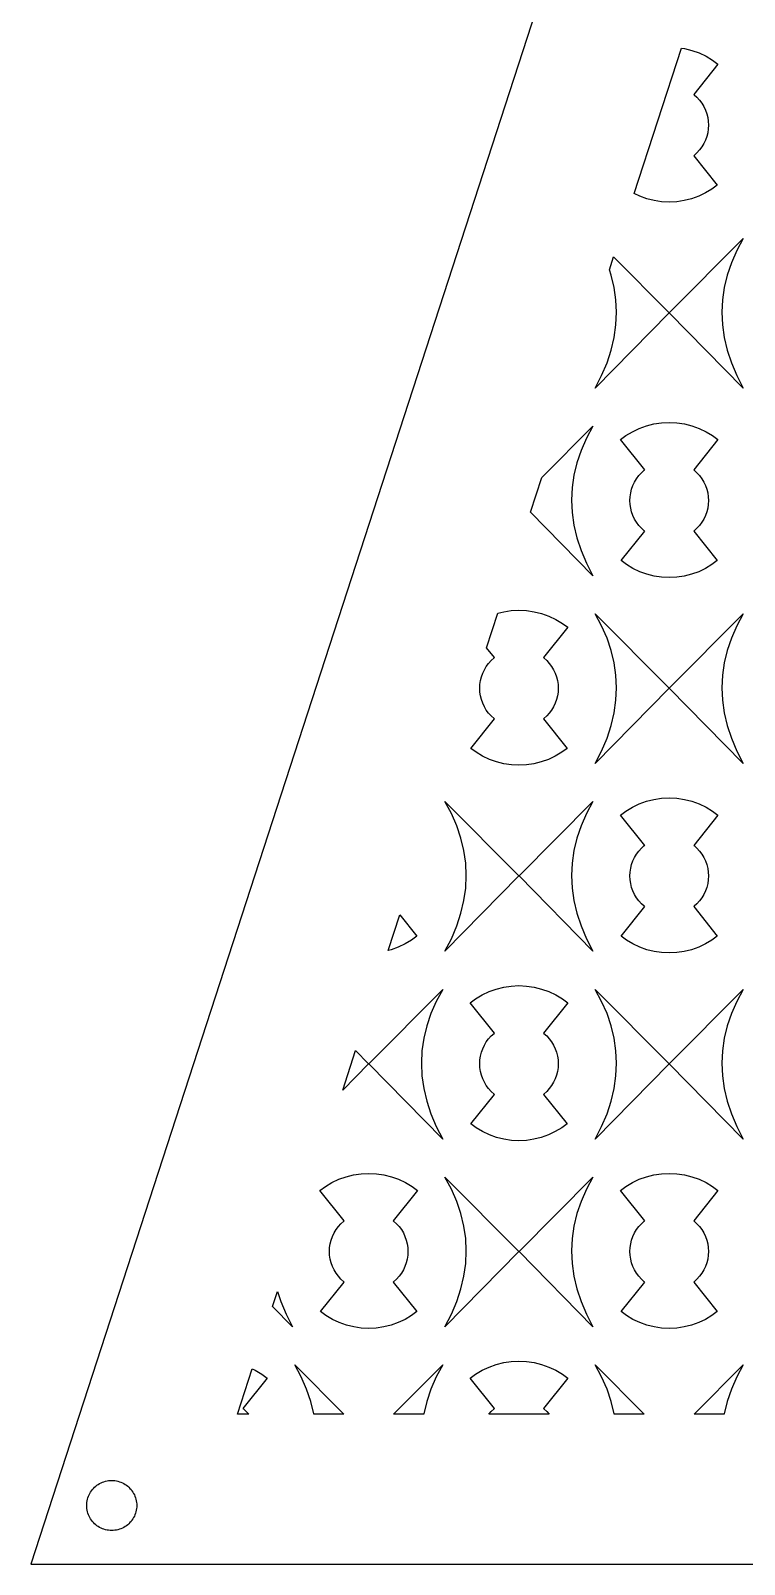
# Model space of a CAD drawing. Header units: metres. Extents: x -75 to 75, y 0 to 231.
# Drawn here: x -75 to -18, y 0 to 122.5 of the extents above; entities that cross this region are included whole.
import ezdxf

# ---------------------------------------------------------------- set-up
doc = ezdxf.new("R2010")
doc.units = ezdxf.units.M

msp = doc.modelspace()

# ---------------------------------------------------------------- linework, layer by layer
for p, q in [((0, 230.826), (-75, 0)), ((-26.7958, 109.524), (-23.0179, 121.152)), ((-23.0179, 121.152), (-22.7824, 121.117)), ((-22.7824, 121.117), (-22.1896, 120.968)), ((-22.1896, 120.968), (-21.6133, 120.762)), ((-21.6133, 120.762), (-21.0599, 120.5)), ((-21.0599, 120.5), (-20.5348, 120.186)), ((-20.5348, 120.186), (-20.1082, 119.869)), ((-20.1082, 119.869), (-22.0445, 117.449)), ((-22.0445, 117.449), (-22.0107, 117.423)), ((-22.0107, 117.423), (-21.7827, 117.216)), ((-21.7827, 117.216), (-21.5762, 116.989)), ((-21.5762, 116.989), (-21.3927, 116.741)), ((-21.3927, 116.741), (-21.2347, 116.478)), ((-21.2347, 116.478), (-21.1034, 116.199)), ((-21.1034, 116.199), (-20.9995, 115.91)), ((-20.9995, 115.91), (-20.9248, 115.611)), ((-20.9248, 115.611), (-20.8795, 115.307)), ((-20.8795, 115.307), (-20.8649, 115)), ((-20.9995, 114.09), (-21.1034, 113.8)), ((-20.9253, 114.388), (-20.9995, 114.09)), ((-20.88, 114.693), (-20.9253, 114.388)), ((-20.8649, 115), (-20.88, 114.693)), ((-21.7831, 112.783), (-22.0107, 112.577)), ((-21.5762, 113.011), (-21.7831, 112.783)), ((-21.3931, 113.258), (-21.5762, 113.011)), ((-21.2347, 113.522), (-21.3931, 113.258)), ((-21.1034, 113.8), (-21.2347, 113.522)), ((-22.0107, 112.577), (-22.0445, 112.551)), ((-22.0445, 112.551), (-20.1604, 110.196)), ((-26.3539, 109.315), (-26.7958, 109.524)), ((-25.7854, 109.112), (-26.3539, 109.315)), ((-25.2003, 108.966), (-25.7854, 109.112)), ((-22.2144, 109.112), (-22.7998, 108.965)), ((-21.6454, 109.315), (-22.2144, 109.112)), ((-21.0992, 109.574), (-21.6454, 109.315)), ((-20.582, 109.884), (-21.0992, 109.574)), ((-20.1604, 110.196), (-20.582, 109.884)), ((-24.603, 108.877), (-25.2003, 108.966)), ((-23.9996, 108.847), (-24.603, 108.877)), ((-23.3963, 108.877), (-23.9996, 108.847)), ((-22.7998, 108.965), (-23.3963, 108.877)), ((-23.9951, 100), (-18.0908, 105.941)), ((-18.0908, 105.941), (-18.604, 104.984)), ((-28.7745, 103.435), (-28.4402, 104.464)), ((-28.4402, 104.464), (-24.0042, 100)), ((-18.604, 104.984), (-19.0324, 104.004)), ((-28.6336, 103.018), (-28.7745, 103.435)), ((-28.3951, 102.029), (-28.6336, 103.018)), ((-19.3657, 103.018), (-19.6037, 102.03)), ((-19.0324, 104.004), (-19.3657, 103.018)), ((-28.2523, 101.036), (-28.3951, 102.029)), ((-19.6037, 102.03), (-19.7466, 101.036)), ((-28.2051, 100.039), (-28.2523, 101.036)), ((-19.7466, 101.036), (-19.7942, 100.039)), ((-24.0042, 100), (-29.9089, 93.9813)), ((-28.2527, 99.0369), (-28.2051, 100.039)), ((-18.0904, 93.9813), (-23.9951, 100)), ((-19.7942, 100.039), (-19.747, 99.0373)), ((-28.3955, 98.0307), (-28.2527, 99.0369)), ((-19.747, 99.0373), (-19.6042, 98.0307)), ((-28.9668, 96.0051), (-28.6336, 97.0204)), ((-28.6336, 97.0204), (-28.3955, 98.0307)), ((-19.6042, 98.0307), (-19.3657, 97.0204)), ((-19.3657, 97.0204), (-19.0324, 96.0056)), ((-29.3953, 94.9861), (-28.9668, 96.0051)), ((-19.0324, 96.0056), (-18.604, 94.9861)), ((-29.9089, 93.9813), (-29.3953, 94.9861)), ((-18.604, 94.9861), (-18.0904, 93.9813)), ((-34.1663, 86.8404), (-30.0911, 90.9409)), ((-30.0911, 90.9409), (-30.6042, 89.9837)), ((-26.9394, 90.5005), (-26.386, 90.7623)), ((-26.386, 90.7623), (-25.8092, 90.9683)), ((-25.8092, 90.9683), (-25.2159, 91.1171)), ((-25.2159, 91.1171), (-24.6112, 91.2068)), ((-24.6112, 91.2068), (-23.9996, 91.237)), ((-23.9996, 91.237), (-23.3881, 91.2068)), ((-23.3881, 91.2068), (-22.7824, 91.1166)), ((-22.7824, 91.1166), (-22.1896, 90.9683)), ((-22.1896, 90.9683), (-21.6133, 90.7623)), ((-21.6133, 90.7623), (-21.0599, 90.5005)), ((-30.6042, 89.9837), (-31.0327, 89.0036)), ((-27.8915, 89.8688), (-27.464, 90.186)), ((-25.9552, 87.4486), (-27.8915, 89.8688)), ((-27.464, 90.186), (-26.9394, 90.5005)), ((-20.1082, 89.8692), (-22.0445, 87.4486)), ((-21.0599, 90.5005), (-20.5348, 90.1855)), ((-20.5348, 90.1855), (-20.1082, 89.8692)), ((-31.0327, 89.0036), (-31.366, 88.0185)), ((-31.604, 87.0297), (-31.7468, 86.0364)), ((-31.366, 88.0185), (-31.604, 87.0297)), ((-26.4235, 86.9885), (-26.217, 87.2165)), ((-26.217, 87.2165), (-25.9891, 87.4234)), ((-25.9891, 87.4234), (-25.9552, 87.4486)), ((-22.0445, 87.4486), (-22.0107, 87.4234)), ((-22.0107, 87.4234), (-21.7827, 87.2165)), ((-21.7827, 87.2165), (-21.5762, 86.9885)), ((-35.0706, 84.0574), (-34.1663, 86.8404)), ((-31.7468, 86.0364), (-31.7944, 85.0389)), ((-27.0749, 85.612), (-27.0003, 85.9096)), ((-27.0003, 85.9096), (-26.8964, 86.1993)), ((-26.8964, 86.1993), (-26.765, 86.4777)), ((-26.765, 86.4777), (-26.6071, 86.7413)), ((-26.6071, 86.7413), (-26.4235, 86.9885)), ((-21.5762, 86.9885), (-21.3927, 86.7413)), ((-21.3927, 86.7413), (-21.2347, 86.4777)), ((-21.2347, 86.4777), (-21.1034, 86.1993)), ((-21.1034, 86.1993), (-20.9995, 85.9096)), ((-20.9995, 85.9096), (-20.9248, 85.6111)), ((-31.7944, 85.0389), (-31.7473, 84.0373)), ((-27.1349, 85), (-27.1198, 85.3072)), ((-27.1202, 84.6933), (-27.1349, 85)), ((-27.0749, 84.3889), (-27.1202, 84.6933)), ((-27.1198, 85.3072), (-27.0749, 85.612)), ((-20.88, 84.6928), (-20.9253, 84.388)), ((-20.9248, 85.6111), (-20.8795, 85.3067)), ((-20.8649, 85), (-20.88, 84.6928)), ((-20.8795, 85.3067), (-20.8649, 85)), ((-30.0906, 78.9813), (-35.0706, 84.0574)), ((-31.7473, 84.0373), (-31.6045, 83.0307)), ((-27.0003, 84.0904), (-27.0749, 84.3889)), ((-26.8964, 83.8007), (-27.0003, 84.0904)), ((-26.765, 83.5223), (-26.8964, 83.8007)), ((-26.6071, 83.2587), (-26.765, 83.5223)), ((-21.2347, 83.5223), (-21.3931, 83.2582)), ((-21.1034, 83.8002), (-21.2347, 83.5223)), ((-20.9995, 84.0904), (-21.1034, 83.8002)), ((-20.9253, 84.388), (-20.9995, 84.0904)), ((-31.6045, 83.0307), (-31.366, 82.0204)), ((-27.8389, 80.1967), (-25.9552, 82.5514)), ((-26.4235, 83.0115), (-26.6071, 83.2587)), ((-26.217, 82.7835), (-26.4235, 83.0115)), ((-25.9891, 82.5766), (-26.217, 82.7835)), ((-25.9552, 82.5514), (-25.9891, 82.5766)), ((-22.0107, 82.5766), (-22.0445, 82.5514)), ((-22.0445, 82.5514), (-20.1604, 80.1962)), ((-21.7831, 82.7831), (-22.0107, 82.5766)), ((-21.5762, 83.0115), (-21.7831, 82.7831)), ((-21.3931, 83.2582), (-21.5762, 83.0115)), ((-31.366, 82.0204), (-31.0327, 81.0056)), ((-31.0327, 81.0056), (-30.6042, 79.9861)), ((-30.6042, 79.9861), (-30.0906, 78.9813)), ((-27.4178, 79.884), (-27.8389, 80.1967)), ((-26.9, 79.5737), (-27.4178, 79.884)), ((-20.582, 79.8836), (-21.0992, 79.5737)), ((-20.1604, 80.1962), (-20.582, 79.8836)), ((-26.3539, 79.3155), (-26.9, 79.5737)), ((-25.7854, 79.1118), (-26.3539, 79.3155)), ((-25.2003, 78.9658), (-25.7854, 79.1118)), ((-24.603, 78.877), (-25.2003, 78.9658)), ((-23.9996, 78.8467), (-24.603, 78.877)), ((-23.3963, 78.877), (-23.9996, 78.8467)), ((-22.7998, 78.9653), (-23.3963, 78.877)), ((-22.2144, 79.1118), (-22.7998, 78.9653)), ((-21.6454, 79.3155), (-22.2144, 79.1118)), ((-21.0992, 79.5737), (-21.6454, 79.3155)), ((-38.5861, 73.2375), (-37.689, 75.9985)), ((-37.689, 75.9985), (-37.2162, 76.1171)), ((-37.2162, 76.1171), (-36.6115, 76.2068)), ((-36.6115, 76.2068), (-35.9999, 76.237)), ((-35.9999, 76.237), (-35.3883, 76.2068)), ((-35.3883, 76.2068), (-34.7827, 76.1166)), ((-34.7827, 76.1166), (-34.1899, 75.9683)), ((-34.1899, 75.9683), (-33.6136, 75.7623)), ((-32.108, 74.8688), (-34.0443, 72.4486)), ((-33.6136, 75.7623), (-33.0602, 75.5005)), ((-33.0602, 75.5005), (-32.5351, 75.1855)), ((-32.5351, 75.1855), (-32.108, 74.8688)), ((-29.3953, 74.9837), (-29.9084, 75.9409)), ((-29.9084, 75.9409), (-24.0042, 70)), ((-28.9668, 74.0031), (-29.3953, 74.9837)), ((-23.9951, 70), (-18.0908, 75.9409)), ((-18.604, 74.9837), (-19.0324, 74.0036)), ((-18.0908, 75.9409), (-18.604, 74.9837)), ((-28.6336, 73.0185), (-28.9668, 74.0031)), ((-19.0324, 74.0036), (-19.3657, 73.0185)), ((-37.955, 72.4486), (-38.5861, 73.2375)), ((-38.2169, 72.2165), (-37.9889, 72.4234)), ((-37.9889, 72.4234), (-37.955, 72.4486)), ((-34.0443, 72.4486), (-34.0105, 72.4234)), ((-34.0105, 72.4234), (-33.7825, 72.2165)), ((-28.3951, 72.0293), (-28.6336, 73.0185)), ((-19.3657, 73.0185), (-19.6037, 72.0297)), ((-39.0001, 70.9096), (-38.8962, 71.1993)), ((-38.8962, 71.1993), (-38.7648, 71.4777)), ((-38.7648, 71.4777), (-38.6069, 71.7413)), ((-38.6069, 71.7413), (-38.4233, 71.9885)), ((-38.4233, 71.9885), (-38.2169, 72.2165)), ((-33.7825, 72.2165), (-33.576, 71.9885)), ((-33.576, 71.9885), (-33.3925, 71.7413)), ((-33.3925, 71.7413), (-33.2346, 71.4777)), ((-33.2346, 71.4777), (-33.1032, 71.1993)), ((-33.1032, 71.1993), (-32.9993, 70.9096)), ((-28.2523, 71.0359), (-28.3951, 72.0293)), ((-19.6037, 72.0297), (-19.7466, 71.0364)), ((-39.1347, 70), (-39.1196, 70.3072)), ((-39.12, 69.6933), (-39.1347, 70)), ((-39.1196, 70.3072), (-39.0747, 70.612)), ((-39.0747, 70.612), (-39.0001, 70.9096)), ((-32.9993, 70.9096), (-32.9247, 70.6111)), ((-32.9247, 70.6111), (-32.8793, 70.3067)), ((-32.8647, 70), (-32.8798, 69.6928)), ((-32.8793, 70.3067), (-32.8647, 70)), ((-24.0042, 70), (-29.9089, 63.9813)), ((-28.2527, 69.0369), (-28.2051, 70.0389)), ((-28.2051, 70.0389), (-28.2523, 71.0359)), ((-18.0904, 63.9813), (-23.9951, 70)), ((-19.7466, 71.0364), (-19.7942, 70.0389)), ((-19.7942, 70.0389), (-19.747, 69.0373)), ((-39.0747, 69.3889), (-39.12, 69.6933)), ((-39.0001, 69.0904), (-39.0747, 69.3889)), ((-38.8962, 68.8007), (-39.0001, 69.0904)), ((-38.7648, 68.5223), (-38.8962, 68.8007)), ((-33.1032, 68.8002), (-33.2346, 68.5223)), ((-32.9993, 69.0904), (-33.1032, 68.8002)), ((-32.9251, 69.388), (-32.9993, 69.0904)), ((-32.8798, 69.6928), (-32.9251, 69.388)), ((-28.3955, 68.0307), (-28.2527, 69.0369)), ((-19.747, 69.0373), (-19.6042, 68.0307)), ((-39.8392, 65.1962), (-37.955, 67.5514)), ((-38.6069, 68.2587), (-38.7648, 68.5223)), ((-38.4233, 68.0115), (-38.6069, 68.2587)), ((-38.2169, 67.7835), (-38.4233, 68.0115)), ((-37.9889, 67.5766), (-38.2169, 67.7835)), ((-37.955, 67.5514), (-37.9889, 67.5766)), ((-34.0105, 67.5766), (-34.0443, 67.5514)), ((-34.0443, 67.5514), (-32.1606, 65.1967)), ((-33.783, 67.7831), (-34.0105, 67.5766)), ((-33.576, 68.0115), (-33.783, 67.7831)), ((-33.3929, 68.2582), (-33.576, 68.0115)), ((-33.2346, 68.5223), (-33.3929, 68.2582)), ((-28.6336, 67.0204), (-28.3955, 68.0307)), ((-19.6042, 68.0307), (-19.3657, 67.0204)), ((-28.9668, 66.0051), (-28.6336, 67.0204)), ((-19.3657, 67.0204), (-19.0324, 66.0056)), ((-39.418, 64.884), (-39.8392, 65.1962)), ((-32.1606, 65.1967), (-32.5822, 64.8836)), ((-29.9089, 63.9813), (-29.3953, 64.9861)), ((-29.3953, 64.9861), (-28.9668, 66.0051)), ((-19.0324, 66.0056), (-18.604, 64.9861)), ((-18.604, 64.9861), (-18.0904, 63.9813)), ((-38.9003, 64.5737), (-39.418, 64.884)), ((-38.3542, 64.3155), (-38.9003, 64.5737)), ((-37.7856, 64.1118), (-38.3542, 64.3155)), ((-37.2006, 63.9658), (-37.7856, 64.1118)), ((-36.6032, 63.877), (-37.2006, 63.9658)), ((-35.9999, 63.8467), (-36.6032, 63.877)), ((-35.3966, 63.877), (-35.9999, 63.8467)), ((-34.8001, 63.9653), (-35.3966, 63.877)), ((-34.2146, 64.1118), (-34.8001, 63.9653)), ((-33.6456, 64.3155), (-34.2146, 64.1118)), ((-33.0995, 64.5737), (-33.6456, 64.3155)), ((-32.5822, 64.8836), (-33.0995, 64.5737)), ((-41.3956, 59.9837), (-41.9087, 60.9409)), ((-41.9087, 60.9409), (-36.0045, 55)), ((-35.9953, 55), (-30.0911, 60.9409)), ((-30.0911, 60.9409), (-30.6042, 59.9837)), ((-27.8915, 59.8688), (-27.464, 60.186)), ((-27.464, 60.186), (-26.9394, 60.5005)), ((-26.9394, 60.5005), (-26.386, 60.7623)), ((-26.386, 60.7623), (-25.8092, 60.9683)), ((-25.8092, 60.9683), (-25.2159, 61.1171)), ((-25.2159, 61.1171), (-24.6112, 61.2068)), ((-24.6112, 61.2068), (-23.9996, 61.237)), ((-23.9996, 61.237), (-23.3881, 61.2068)), ((-23.3881, 61.2068), (-22.7824, 61.1166)), ((-22.7824, 61.1166), (-22.1896, 60.9683)), ((-22.1896, 60.9683), (-21.6133, 60.7623)), ((-21.6133, 60.7623), (-21.0599, 60.5005)), ((-21.0599, 60.5005), (-20.5348, 60.1855)), ((-20.5348, 60.1855), (-20.1082, 59.8692)), ((-40.9671, 59.0031), (-41.3956, 59.9837)), ((-40.6339, 58.0185), (-40.9671, 59.0031)), ((-31.0327, 59.0036), (-31.366, 58.0185)), ((-30.6042, 59.9837), (-31.0327, 59.0036)), ((-25.9552, 57.4486), (-27.8915, 59.8688)), ((-20.1082, 59.8692), (-22.0445, 57.4486)), ((-40.3954, 57.0293), (-40.6339, 58.0185)), ((-31.366, 58.0185), (-31.604, 57.0297)), ((-40.2525, 56.0359), (-40.3954, 57.0293)), ((-31.604, 57.0297), (-31.7468, 56.0364)), ((-26.8964, 56.1993), (-26.765, 56.4777)), ((-26.765, 56.4777), (-26.6071, 56.7413)), ((-26.6071, 56.7413), (-26.4235, 56.9885)), ((-26.4235, 56.9885), (-26.217, 57.2165)), ((-26.217, 57.2165), (-25.9891, 57.4234)), ((-25.9891, 57.4234), (-25.9552, 57.4486)), ((-22.0445, 57.4486), (-22.0107, 57.4234)), ((-22.0107, 57.4234), (-21.7827, 57.2165)), ((-21.7827, 57.2165), (-21.5762, 56.9885)), ((-21.5762, 56.9885), (-21.3927, 56.7413)), ((-21.3927, 56.7413), (-21.2347, 56.4777)), ((-21.2347, 56.4777), (-21.1034, 56.1993)), ((-40.2054, 55.0389), (-40.2525, 56.0359)), ((-31.7468, 56.0364), (-31.7944, 55.0389)), ((-27.1349, 55), (-27.1198, 55.3072)), ((-27.1198, 55.3072), (-27.0749, 55.612)), ((-27.0749, 55.612), (-27.0003, 55.9096)), ((-27.0003, 55.9096), (-26.8964, 56.1993)), ((-21.1034, 56.1993), (-20.9995, 55.9096)), ((-20.9995, 55.9096), (-20.9248, 55.6111)), ((-20.9248, 55.6111), (-20.8795, 55.3067)), ((-20.8795, 55.3067), (-20.8649, 55)), ((-36.0045, 55), (-41.9092, 48.9813)), ((-40.3958, 53.0307), (-40.253, 54.0369)), ((-40.253, 54.0369), (-40.2054, 55.0389)), ((-30.0906, 48.9813), (-35.9953, 55)), ((-31.7944, 55.0389), (-31.7473, 54.0373)), ((-31.7473, 54.0373), (-31.6045, 53.0307)), ((-27.1202, 54.6933), (-27.1349, 55)), ((-27.0749, 54.3889), (-27.1202, 54.6933)), ((-27.0003, 54.0904), (-27.0749, 54.3889)), ((-26.8964, 53.8007), (-27.0003, 54.0904)), ((-20.9995, 54.0904), (-21.1034, 53.8002)), ((-20.9253, 54.388), (-20.9995, 54.0904)), ((-20.88, 54.6928), (-20.9253, 54.388)), ((-20.8649, 55), (-20.88, 54.6928)), ((-40.6339, 52.0204), (-40.3958, 53.0307)), ((-31.6045, 53.0307), (-31.366, 52.0204)), ((-26.765, 53.5223), (-26.8964, 53.8007)), ((-26.6071, 53.2587), (-26.765, 53.5223)), ((-26.4235, 53.0115), (-26.6071, 53.2587)), ((-26.217, 52.7835), (-26.4235, 53.0115)), ((-25.9891, 52.5766), (-26.217, 52.7835)), ((-21.7831, 52.7831), (-22.0107, 52.5766)), ((-21.5762, 53.0115), (-21.7831, 52.7831)), ((-21.3931, 53.2582), (-21.5762, 53.0115)), ((-21.2347, 53.5223), (-21.3931, 53.2582)), ((-21.1034, 53.8002), (-21.2347, 53.5223)), ((-46.4437, 49.0544), (-45.5204, 51.8961)), ((-45.5204, 51.8961), (-44.1605, 50.1962)), ((-40.9671, 51.0051), (-40.6339, 52.0204)), ((-31.366, 52.0204), (-31.0327, 51.0056)), ((-27.8389, 50.1967), (-25.9552, 52.5514)), ((-25.9552, 52.5514), (-25.9891, 52.5766)), ((-22.0107, 52.5766), (-22.0445, 52.5514)), ((-22.0445, 52.5514), (-20.1604, 50.1962)), ((-41.3956, 49.9861), (-40.9671, 51.0051)), ((-31.0327, 51.0056), (-30.6042, 49.9861)), ((-46.2144, 49.1118), (-46.4437, 49.0544)), ((-45.6454, 49.3155), (-46.2144, 49.1118)), ((-45.0993, 49.5737), (-45.6454, 49.3155)), ((-44.5821, 49.8836), (-45.0993, 49.5737)), ((-44.1605, 50.1962), (-44.5821, 49.8836)), ((-41.9092, 48.9813), (-41.3956, 49.9861)), ((-30.6042, 49.9861), (-30.0906, 48.9813)), ((-27.4178, 49.884), (-27.8389, 50.1967)), ((-26.9, 49.5737), (-27.4178, 49.884)), ((-26.3539, 49.3155), (-26.9, 49.5737)), ((-25.7854, 49.1118), (-26.3539, 49.3155)), ((-25.2003, 48.9658), (-25.7854, 49.1118)), ((-22.2144, 49.1118), (-22.7998, 48.9653)), ((-21.6454, 49.3155), (-22.2144, 49.1118)), ((-21.0992, 49.5737), (-21.6454, 49.3155)), ((-20.582, 49.8836), (-21.0992, 49.5737)), ((-20.1604, 50.1962), (-20.582, 49.8836)), ((-24.603, 48.877), (-25.2003, 48.9658)), ((-23.9996, 48.8467), (-24.603, 48.877)), ((-23.3963, 48.877), (-23.9996, 48.8467)), ((-22.7998, 48.9653), (-23.3963, 48.877)), ((-47.9951, 40), (-42.0909, 45.9409)), ((-42.0909, 45.9409), (-42.6041, 44.9837)), ((-39.4643, 45.186), (-38.9397, 45.5005)), ((-38.9397, 45.5005), (-38.3862, 45.7623)), ((-38.3862, 45.7623), (-37.8094, 45.9683)), ((-37.8094, 45.9683), (-37.2162, 46.1171)), ((-37.2162, 46.1171), (-36.6115, 46.2068)), ((-36.6115, 46.2068), (-35.9999, 46.237)), ((-35.9999, 46.237), (-35.3883, 46.2068)), ((-35.3883, 46.2068), (-34.7827, 46.1166)), ((-34.7827, 46.1166), (-34.1899, 45.9683)), ((-34.1899, 45.9683), (-33.6136, 45.7623)), ((-33.6136, 45.7623), (-33.0602, 45.5005)), ((-33.0602, 45.5005), (-32.5351, 45.1855)), ((-29.3953, 44.9837), (-29.9084, 45.9409)), ((-29.9084, 45.9409), (-24.0042, 40)), ((-23.9951, 40), (-18.0908, 45.9409)), ((-18.0908, 45.9409), (-18.604, 44.9837)), ((-42.6041, 44.9837), (-43.0325, 44.0036)), ((-39.8914, 44.8692), (-39.4643, 45.186)), ((-37.955, 42.4486), (-39.8914, 44.8692)), ((-32.108, 44.8688), (-34.0443, 42.4486)), ((-32.5351, 45.1855), (-32.108, 44.8688)), ((-28.9668, 44.0031), (-29.3953, 44.9837)), ((-18.604, 44.9837), (-19.0324, 44.0036)), ((-43.3658, 43.0185), (-43.6038, 42.0297)), ((-43.0325, 44.0036), (-43.3658, 43.0185)), ((-28.6336, 43.0185), (-28.9668, 44.0031)), ((-28.3951, 42.0293), (-28.6336, 43.0185)), ((-19.3657, 43.0185), (-19.6037, 42.0297)), ((-19.0324, 44.0036), (-19.3657, 43.0185)), ((-43.6038, 42.0297), (-43.7466, 41.0364)), ((-38.7648, 41.4777), (-38.6069, 41.7413)), ((-38.6069, 41.7413), (-38.4233, 41.9885)), ((-38.4233, 41.9885), (-38.2169, 42.2165)), ((-38.2169, 42.2165), (-37.9889, 42.4234)), ((-37.9889, 42.4234), (-37.955, 42.4486)), ((-34.0443, 42.4486), (-34.0105, 42.4234)), ((-34.0105, 42.4234), (-33.7825, 42.2165)), ((-33.7825, 42.2165), (-33.576, 41.9885)), ((-33.576, 41.9885), (-33.3925, 41.7413)), ((-33.3925, 41.7413), (-33.2346, 41.4777)), ((-28.2523, 41.0359), (-28.3951, 42.0293)), ((-19.6037, 42.0297), (-19.7466, 41.0364)), ((-50.0697, 37.8947), (-49.0453, 41.0475)), ((-49.0453, 41.0475), (-48.0043, 40)), ((-43.7466, 41.0364), (-43.7943, 40.0389)), ((-39.1196, 40.3072), (-39.0747, 40.612)), ((-39.0747, 40.612), (-39.0001, 40.9096)), ((-39.0001, 40.9096), (-38.8962, 41.1993)), ((-38.8962, 41.1993), (-38.7648, 41.4777)), ((-33.2346, 41.4777), (-33.1032, 41.1993)), ((-33.1032, 41.1993), (-32.9993, 40.9096)), ((-32.9993, 40.9096), (-32.9247, 40.6111)), ((-32.9247, 40.6111), (-32.8793, 40.3067)), ((-28.2051, 40.0389), (-28.2523, 41.0359)), ((-19.7466, 41.0364), (-19.7942, 40.0389)), ((-48.0043, 40), (-50.0697, 37.8947)), ((-42.0905, 33.9813), (-47.9951, 40)), ((-43.7943, 40.0389), (-43.7471, 39.0373)), ((-39.1347, 40), (-39.1196, 40.3072)), ((-39.12, 39.6933), (-39.1347, 40)), ((-39.0747, 39.3889), (-39.12, 39.6933)), ((-39.0001, 39.0904), (-39.0747, 39.3889)), ((-32.9251, 39.388), (-32.9993, 39.0904)), ((-32.8798, 39.6928), (-32.9251, 39.388)), ((-32.8647, 40), (-32.8798, 39.6928)), ((-32.8793, 40.3067), (-32.8647, 40)), ((-24.0042, 40), (-29.9089, 33.9813)), ((-28.2527, 39.0369), (-28.2051, 40.0389)), ((-18.0904, 33.9813), (-23.9951, 40)), ((-19.7942, 40.0389), (-19.747, 39.0373)), ((-43.7471, 39.0373), (-43.6043, 38.0307)), ((-43.6043, 38.0307), (-43.3658, 37.0204)), ((-38.8962, 38.8007), (-39.0001, 39.0904)), ((-38.7648, 38.5223), (-38.8962, 38.8007)), ((-38.6069, 38.2587), (-38.7648, 38.5223)), ((-38.4233, 38.0115), (-38.6069, 38.2587)), ((-38.2169, 37.7835), (-38.4233, 38.0115)), ((-33.576, 38.0115), (-33.783, 37.7831)), ((-33.3929, 38.2582), (-33.576, 38.0115)), ((-33.2346, 38.5223), (-33.3929, 38.2582)), ((-33.1032, 38.8002), (-33.2346, 38.5223)), ((-32.9993, 39.0904), (-33.1032, 38.8002)), ((-28.6336, 37.0204), (-28.3955, 38.0307)), ((-28.3955, 38.0307), (-28.2527, 39.0369)), ((-19.747, 39.0373), (-19.6042, 38.0307)), ((-19.6042, 38.0307), (-19.3657, 37.0204)), ((-43.3658, 37.0204), (-43.0325, 36.0056)), ((-39.8392, 35.1962), (-37.955, 37.5514)), ((-37.9889, 37.5766), (-38.2169, 37.7835)), ((-37.955, 37.5514), (-37.9889, 37.5766)), ((-34.0105, 37.5766), (-34.0443, 37.5514)), ((-34.0443, 37.5514), (-32.1606, 35.1967)), ((-33.783, 37.7831), (-34.0105, 37.5766)), ((-28.9668, 36.0051), (-28.6336, 37.0204)), ((-19.3657, 37.0204), (-19.0324, 36.0056)), ((-43.0325, 36.0056), (-42.6041, 34.9861)), ((-29.3953, 34.9861), (-28.9668, 36.0051)), ((-19.0324, 36.0056), (-18.604, 34.9861)), ((-42.6041, 34.9861), (-42.0905, 33.9813)), ((-39.418, 34.884), (-39.8392, 35.1962)), ((-38.9003, 34.5737), (-39.418, 34.884)), ((-38.3542, 34.3155), (-38.9003, 34.5737)), ((-37.7856, 34.1118), (-38.3542, 34.3155)), ((-33.6456, 34.3155), (-34.2146, 34.1118)), ((-33.0995, 34.5737), (-33.6456, 34.3155)), ((-32.5822, 34.8836), (-33.0995, 34.5737)), ((-32.1606, 35.1967), (-32.5822, 34.8836)), ((-29.9089, 33.9813), (-29.3953, 34.9861)), ((-18.604, 34.9861), (-18.0904, 33.9813)), ((-37.2006, 33.9658), (-37.7856, 34.1118)), ((-36.6032, 33.877), (-37.2006, 33.9658)), ((-35.9999, 33.8467), (-36.6032, 33.877)), ((-35.3966, 33.877), (-35.9999, 33.8467)), ((-34.8001, 33.9653), (-35.3966, 33.877)), ((-34.2146, 34.1118), (-34.8001, 33.9653)), ((-50.9395, 30.5005), (-50.386, 30.7623)), ((-50.386, 30.7623), (-49.8093, 30.9683)), ((-49.8093, 30.9683), (-49.216, 31.1171)), ((-49.216, 31.1171), (-48.6113, 31.2068)), ((-48.6113, 31.2068), (-47.9997, 31.237)), ((-47.9997, 31.237), (-47.3882, 31.2068)), ((-47.3882, 31.2068), (-46.7825, 31.1166)), ((-46.7825, 31.1166), (-46.1897, 30.9683)), ((-46.1897, 30.9683), (-45.6134, 30.7623)), ((-45.6134, 30.7623), (-45.06, 30.5005)), ((-41.3956, 29.9837), (-41.9087, 30.9409)), ((-41.9087, 30.9409), (-36.0045, 25)), ((-35.9953, 25), (-30.0911, 30.9409)), ((-30.0911, 30.9409), (-30.6042, 29.9837)), ((-26.9394, 30.5005), (-26.386, 30.7623)), ((-26.386, 30.7623), (-25.8092, 30.9683)), ((-25.8092, 30.9683), (-25.2159, 31.1171)), ((-25.2159, 31.1171), (-24.6112, 31.2068)), ((-24.6112, 31.2068), (-23.9996, 31.237)), ((-23.9996, 31.237), (-23.3881, 31.2068)), ((-23.3881, 31.2068), (-22.7824, 31.1166)), ((-22.7824, 31.1166), (-22.1896, 30.9683)), ((-22.1896, 30.9683), (-21.6133, 30.7623)), ((-21.6133, 30.7623), (-21.0599, 30.5005)), ((-51.8916, 29.8688), (-51.4641, 30.186)), ((-49.9553, 27.4486), (-51.8916, 29.8688)), ((-51.4641, 30.186), (-50.9395, 30.5005)), ((-44.1083, 29.8692), (-46.0446, 27.4486)), ((-45.06, 30.5005), (-44.5349, 30.1855)), ((-44.5349, 30.1855), (-44.1083, 29.8692)), ((-40.9671, 29.0031), (-41.3956, 29.9837)), ((-30.6042, 29.9837), (-31.0327, 29.0036)), ((-27.8915, 29.8688), (-27.464, 30.186)), ((-25.9552, 27.4486), (-27.8915, 29.8688)), ((-27.464, 30.186), (-26.9394, 30.5005)), ((-20.1082, 29.8692), (-22.0445, 27.4486)), ((-21.0599, 30.5005), (-20.5348, 30.1855)), ((-20.5348, 30.1855), (-20.1082, 29.8692)), ((-40.6339, 28.0185), (-40.9671, 29.0031)), ((-31.0327, 29.0036), (-31.366, 28.0185)), ((-50.6071, 26.7413), (-50.4236, 26.9885)), ((-50.4236, 26.9885), (-50.2171, 27.2165)), ((-50.2171, 27.2165), (-49.9892, 27.4234)), ((-49.9892, 27.4234), (-49.9553, 27.4486)), ((-46.0446, 27.4486), (-46.0107, 27.4234)), ((-46.0107, 27.4234), (-45.7828, 27.2165)), ((-45.7828, 27.2165), (-45.5763, 26.9885)), ((-45.5763, 26.9885), (-45.3928, 26.7413)), ((-40.3954, 27.0293), (-40.6339, 28.0185)), ((-40.2525, 26.0359), (-40.3954, 27.0293)), ((-31.604, 27.0297), (-31.7468, 26.0364)), ((-31.366, 28.0185), (-31.604, 27.0297)), ((-26.6071, 26.7413), (-26.4235, 26.9885)), ((-26.4235, 26.9885), (-26.217, 27.2165)), ((-26.217, 27.2165), (-25.9891, 27.4234)), ((-25.9891, 27.4234), (-25.9552, 27.4486)), ((-22.0445, 27.4486), (-22.0107, 27.4234)), ((-22.0107, 27.4234), (-21.7827, 27.2165)), ((-21.7827, 27.2165), (-21.5762, 26.9885)), ((-21.5762, 26.9885), (-21.3927, 26.7413)), ((-51.075, 25.612), (-51.0004, 25.9096)), ((-51.0004, 25.9096), (-50.8965, 26.1993)), ((-50.8965, 26.1993), (-50.7651, 26.4777)), ((-50.7651, 26.4777), (-50.6071, 26.7413)), ((-45.3928, 26.7413), (-45.2348, 26.4777)), ((-45.2348, 26.4777), (-45.1035, 26.1993)), ((-45.1035, 26.1993), (-44.9995, 25.9096)), ((-44.9995, 25.9096), (-44.9249, 25.6111)), ((-40.2054, 25.0389), (-40.2525, 26.0359)), ((-31.7468, 26.0364), (-31.7944, 25.0389)), ((-27.0749, 25.612), (-27.0003, 25.9096)), ((-27.0003, 25.9096), (-26.8964, 26.1993)), ((-26.8964, 26.1993), (-26.765, 26.4777)), ((-26.765, 26.4777), (-26.6071, 26.7413)), ((-21.3927, 26.7413), (-21.2347, 26.4777)), ((-21.2347, 26.4777), (-21.1034, 26.1993)), ((-21.1034, 26.1993), (-20.9995, 25.9096)), ((-20.9995, 25.9096), (-20.9248, 25.6111)), ((-51.1349, 25), (-51.1198, 25.3072)), ((-51.1203, 24.6933), (-51.1349, 25)), ((-51.075, 24.3889), (-51.1203, 24.6933)), ((-51.1198, 25.3072), (-51.075, 25.612)), ((-44.8801, 24.6928), (-44.9254, 24.388)), ((-44.9249, 25.6111), (-44.8796, 25.3067)), ((-44.865, 25), (-44.8801, 24.6928)), ((-44.8796, 25.3067), (-44.865, 25)), ((-36.0045, 25), (-41.9092, 18.9813)), ((-40.253, 24.0369), (-40.2054, 25.0389)), ((-30.0906, 18.9813), (-35.9953, 25)), ((-31.7944, 25.0389), (-31.7473, 24.0373)), ((-27.1349, 25), (-27.1198, 25.3072)), ((-27.1202, 24.6933), (-27.1349, 25)), ((-27.0749, 24.3889), (-27.1202, 24.6933)), ((-27.1198, 25.3072), (-27.0749, 25.612)), ((-20.88, 24.6928), (-20.9253, 24.388)), ((-20.9248, 25.6111), (-20.8795, 25.3067)), ((-20.8649, 25), (-20.88, 24.6928)), ((-20.8795, 25.3067), (-20.8649, 25)), ((-51.0004, 24.0904), (-51.075, 24.3889)), ((-50.8965, 23.8007), (-51.0004, 24.0904)), ((-50.7651, 23.5223), (-50.8965, 23.8007)), ((-50.6071, 23.2587), (-50.7651, 23.5223)), ((-45.2348, 23.5223), (-45.3932, 23.2582)), ((-45.1035, 23.8002), (-45.2348, 23.5223)), ((-44.9995, 24.0904), (-45.1035, 23.8002)), ((-44.9254, 24.388), (-44.9995, 24.0904)), ((-40.3958, 23.0307), (-40.253, 24.0369)), ((-31.7473, 24.0373), (-31.6045, 23.0307)), ((-27.0003, 24.0904), (-27.0749, 24.3889)), ((-26.8964, 23.8007), (-27.0003, 24.0904)), ((-26.765, 23.5223), (-26.8964, 23.8007)), ((-26.6071, 23.2587), (-26.765, 23.5223)), ((-21.2347, 23.5223), (-21.3931, 23.2582)), ((-21.1034, 23.8002), (-21.2347, 23.5223)), ((-20.9995, 24.0904), (-21.1034, 23.8002)), ((-20.9253, 24.388), (-20.9995, 24.0904)), ((-51.839, 20.1967), (-49.9553, 22.5514)), ((-50.4236, 23.0115), (-50.6071, 23.2587)), ((-50.2171, 22.7835), (-50.4236, 23.0115)), ((-49.9892, 22.5766), (-50.2171, 22.7835)), ((-49.9553, 22.5514), (-49.9892, 22.5766)), ((-46.0107, 22.5766), (-46.0446, 22.5514)), ((-46.0446, 22.5514), (-44.1605, 20.1962)), ((-45.7832, 22.7831), (-46.0107, 22.5766)), ((-45.5763, 23.0115), (-45.7832, 22.7831)), ((-45.3932, 23.2582), (-45.5763, 23.0115)), ((-40.6339, 22.0204), (-40.3958, 23.0307)), ((-31.6045, 23.0307), (-31.366, 22.0204)), ((-27.8389, 20.1967), (-25.9552, 22.5514)), ((-26.4235, 23.0115), (-26.6071, 23.2587)), ((-26.217, 22.7835), (-26.4235, 23.0115)), ((-25.9891, 22.5766), (-26.217, 22.7835)), ((-25.9552, 22.5514), (-25.9891, 22.5766)), ((-22.0107, 22.5766), (-22.0445, 22.5514)), ((-22.0445, 22.5514), (-20.1604, 20.1962)), ((-21.7831, 22.7831), (-22.0107, 22.5766)), ((-21.5762, 23.0115), (-21.7831, 22.7831)), ((-21.3931, 23.2582), (-21.5762, 23.0115)), ((-55.6865, 20.6079), (-55.2964, 21.8085)), ((-55.2964, 21.8085), (-55.0328, 21.0056)), ((-55.0328, 21.0056), (-54.6043, 19.9861)), ((-41.3956, 19.9861), (-40.9671, 21.0051)), ((-40.9671, 21.0051), (-40.6339, 22.0204)), ((-31.366, 22.0204), (-31.0327, 21.0056)), ((-31.0327, 21.0056), (-30.6042, 19.9861)), ((-54.0907, 18.9813), (-55.6865, 20.6079)), ((-54.6043, 19.9861), (-54.0907, 18.9813)), ((-51.4178, 19.884), (-51.839, 20.1967)), ((-50.9001, 19.5737), (-51.4178, 19.884)), ((-44.5821, 19.8836), (-45.0993, 19.5737)), ((-44.1605, 20.1962), (-44.5821, 19.8836)), ((-41.9092, 18.9813), (-41.3956, 19.9861)), ((-30.6042, 19.9861), (-30.0906, 18.9813)), ((-27.4178, 19.884), (-27.8389, 20.1967)), ((-26.9, 19.5737), (-27.4178, 19.884)), ((-20.582, 19.8836), (-21.0992, 19.5737)), ((-20.1604, 20.1962), (-20.582, 19.8836)), ((-50.354, 19.3155), (-50.9001, 19.5737)), ((-49.7855, 19.1118), (-50.354, 19.3155)), ((-49.2004, 18.9658), (-49.7855, 19.1118)), ((-48.6031, 18.877), (-49.2004, 18.9658)), ((-47.9997, 18.8467), (-48.6031, 18.877)), ((-47.3964, 18.877), (-47.9997, 18.8467)), ((-46.7999, 18.9653), (-47.3964, 18.877)), ((-46.2144, 19.1118), (-46.7999, 18.9653)), ((-45.6454, 19.3155), (-46.2144, 19.1118)), ((-45.0993, 19.5737), (-45.6454, 19.3155)), ((-26.3539, 19.3155), (-26.9, 19.5737)), ((-25.7854, 19.1118), (-26.3539, 19.3155)), ((-25.2003, 18.9658), (-25.7854, 19.1118)), ((-24.603, 18.877), (-25.2003, 18.9658)), ((-23.9996, 18.8467), (-24.603, 18.877)), ((-23.3963, 18.877), (-23.9996, 18.8467)), ((-22.7998, 18.9653), (-23.3963, 18.877)), ((-22.2144, 19.1118), (-22.7998, 18.9653)), ((-21.6454, 19.3155), (-22.2144, 19.1118)), ((-21.0992, 19.5737), (-21.6454, 19.3155)), ((-53.3954, 14.9837), (-53.9085, 15.9409)), ((-53.9085, 15.9409), (-49.992, 12)), ((-46.0075, 12), (-42.0909, 15.9409)), ((-42.0909, 15.9409), (-42.6041, 14.9837)), ((-38.3862, 15.7623), (-37.8094, 15.9683)), ((-37.8094, 15.9683), (-37.2162, 16.1171)), ((-37.2162, 16.1171), (-36.6115, 16.2068)), ((-36.6115, 16.2068), (-35.9999, 16.237)), ((-35.9999, 16.237), (-35.3883, 16.2068)), ((-35.3883, 16.2068), (-34.7827, 16.1166)), ((-34.7827, 16.1166), (-34.1899, 15.9683)), ((-34.1899, 15.9683), (-33.6136, 15.7623)), ((-29.3953, 14.9837), (-29.9084, 15.9409)), ((-29.9084, 15.9409), (-25.9919, 12)), ((-22.0074, 12), (-18.0908, 15.9409)), ((-18.0908, 15.9409), (-18.604, 14.9837)), ((-58.4834, 12), (-57.308, 15.6177)), ((-56.1081, 14.8688), (-58.0444, 12.4486)), ((-57.308, 15.6177), (-57.0602, 15.5005)), ((-57.0602, 15.5005), (-56.5352, 15.1855)), ((-56.5352, 15.1855), (-56.1081, 14.8688)), ((-52.9669, 14.0031), (-53.3954, 14.9837)), ((-42.6041, 14.9837), (-43.0325, 14.0036)), ((-39.8914, 14.8692), (-39.4643, 15.186)), ((-37.955, 12.4486), (-39.8914, 14.8692)), ((-39.4643, 15.186), (-38.9397, 15.5005)), ((-38.9397, 15.5005), (-38.3862, 15.7623)), ((-32.108, 14.8688), (-34.0443, 12.4486)), ((-33.6136, 15.7623), (-33.0602, 15.5005)), ((-33.0602, 15.5005), (-32.5351, 15.1855)), ((-32.5351, 15.1855), (-32.108, 14.8688)), ((-28.9668, 14.0031), (-29.3953, 14.9837)), ((-18.604, 14.9837), (-19.0324, 14.0036)), ((-52.6337, 13.0185), (-52.9669, 14.0031)), ((-43.0325, 14.0036), (-43.3658, 13.0185)), ((-28.6336, 13.0185), (-28.9668, 14.0031)), ((-19.0324, 14.0036), (-19.3657, 13.0185)), ((-58.0444, 12.4486), (-58.0106, 12.4234)), ((-58.0106, 12.4234), (-57.7826, 12.2165)), ((-52.3952, 12.0293), (-52.6337, 13.0185)), ((-43.3658, 13.0185), (-43.6038, 12.0297)), ((-38.2169, 12.2165), (-37.9889, 12.4234)), ((-37.9889, 12.4234), (-37.955, 12.4486)), ((-34.0443, 12.4486), (-34.0105, 12.4234)), ((-34.0105, 12.4234), (-33.7825, 12.2165)), ((-28.3951, 12.0293), (-28.6336, 13.0185)), ((-19.3657, 13.0185), (-19.6037, 12.0297)), ((-57.5865, 12), (-58.4834, 12)), ((-57.7826, 12.2165), (-57.5865, 12)), ((-52.391, 12), (-52.3952, 12.0293)), ((-49.992, 12), (-52.391, 12)), ((-43.6081, 12), (-46.0075, 12)), ((-43.6038, 12.0297), (-43.6081, 12)), ((-38.4129, 12), (-38.2169, 12.2165)), ((-33.5864, 12), (-38.4129, 12)), ((-33.7825, 12.2165), (-33.5864, 12)), ((-28.3909, 12), (-28.3951, 12.0293)), ((-25.9919, 12), (-28.3909, 12)), ((-19.608, 12), (-22.0074, 12)), ((-19.6037, 12.0297), (-19.608, 12)), ((-69.9858, 6.07137), (-69.897, 6.16022)), ((-69.897, 6.16022), (-69.8027, 6.2433)), ((-69.8027, 6.2433), (-69.7034, 6.32031)), ((-69.7034, 6.32031), (-69.5995, 6.39093)), ((-69.5995, 6.39093), (-69.4914, 6.4549)), ((-69.4914, 6.4549), (-69.3794, 6.51193)), ((-69.3794, 6.51193), (-69.2641, 6.56183)), ((-69.2641, 6.56183), (-69.1459, 6.60439)), ((-69.1459, 6.60439), (-69.0252, 6.63943)), ((-69.0252, 6.63943), (-68.9026, 6.66685)), ((-68.9026, 6.66685), (-68.7785, 6.68651)), ((-68.7785, 6.68651), (-68.6534, 6.69833)), ((-68.6534, 6.69833), (-68.5279, 6.70227)), ((-68.5279, 6.70227), (-68.4023, 6.69833)), ((-68.4023, 6.69833), (-68.2772, 6.68651)), ((-68.2772, 6.68651), (-68.1531, 6.66685)), ((-68.1531, 6.66685), (-68.0305, 6.63943)), ((-68.0305, 6.63943), (-67.9098, 6.60439)), ((-67.9098, 6.60439), (-67.7916, 6.56183)), ((-67.7916, 6.56183), (-67.6763, 6.51193)), ((-67.6763, 6.51193), (-67.5643, 6.4549)), ((-67.5643, 6.4549), (-67.4562, 6.39093)), ((-67.4562, 6.39093), (-67.3523, 6.32031)), ((-67.3523, 6.32031), (-67.253, 6.2433)), ((-67.253, 6.2433), (-67.1588, 6.16022)), ((-67.1588, 6.16022), (-67.0699, 6.07137)), ((-70.5239, 4.82785), (-70.5121, 4.95294)), ((-70.5121, 4.95294), (-70.4924, 5.07704)), ((-70.4924, 5.07704), (-70.465, 5.19966)), ((-70.465, 5.19966), (-70.43, 5.32031)), ((-70.43, 5.32031), (-70.3874, 5.43852)), ((-70.3874, 5.43852), (-70.3375, 5.55383)), ((-70.3375, 5.55383), (-70.2805, 5.66579)), ((-70.2805, 5.66579), (-70.2165, 5.77393)), ((-70.2165, 5.77393), (-70.1459, 5.87784)), ((-70.1459, 5.87784), (-70.0689, 5.97713)), ((-70.0689, 5.97713), (-69.9858, 6.07137)), ((-67.0699, 6.07137), (-66.9868, 5.97713)), ((-66.9868, 5.97713), (-66.9098, 5.87784)), ((-66.9098, 5.87784), (-66.8392, 5.77393)), ((-66.8392, 5.77393), (-66.7752, 5.66579)), ((-66.7752, 5.66579), (-66.7182, 5.55383)), ((-66.7182, 5.55383), (-66.6683, 5.43852)), ((-66.6683, 5.43852), (-66.6257, 5.32031)), ((-66.6257, 5.32031), (-66.5907, 5.19966)), ((-66.5907, 5.19966), (-66.5633, 5.07704)), ((-66.5633, 5.07704), (-66.5436, 4.95294)), ((-66.5436, 4.95294), (-66.5318, 4.82785)), ((-70.5279, 4.70227), (-70.5239, 4.82785)), ((-70.5239, 4.57669), (-70.5279, 4.70227)), ((-70.5121, 4.45161), (-70.5239, 4.57669)), ((-70.4924, 4.32751), (-70.5121, 4.45161)), ((-70.465, 4.2049), (-70.4924, 4.32751)), ((-70.43, 4.08424), (-70.465, 4.2049)), ((-70.3874, 3.96602), (-70.43, 4.08424)), ((-70.3375, 3.85072), (-70.3874, 3.96602)), ((-70.2805, 3.73877), (-70.3375, 3.85072)), ((-70.2165, 3.63062), (-70.2805, 3.73877)), ((-66.7752, 3.73877), (-66.8392, 3.63062)), ((-66.7182, 3.85072), (-66.7752, 3.73877)), ((-66.6683, 3.96602), (-66.7182, 3.85072)), ((-66.6257, 4.08424), (-66.6683, 3.96602)), ((-66.5907, 4.2049), (-66.6257, 4.08424)), ((-66.5633, 4.32751), (-66.5907, 4.2049)), ((-66.5436, 4.45161), (-66.5633, 4.32751)), ((-66.5318, 4.57669), (-66.5436, 4.45161)), ((-66.5318, 4.82785), (-66.5279, 4.70227)), ((-66.5279, 4.70227), (-66.5318, 4.57669)), ((-70.1459, 3.5267), (-70.2165, 3.63062)), ((-70.0689, 3.42743), (-70.1459, 3.5267)), ((-69.9858, 3.33318), (-70.0689, 3.42743)), ((-69.897, 3.24434), (-69.9858, 3.33318)), ((-69.8027, 3.16125), (-69.897, 3.24434)), ((-69.7034, 3.08424), (-69.8027, 3.16125)), ((-69.5995, 3.01363), (-69.7034, 3.08424)), ((-69.4914, 2.94966), (-69.5995, 3.01363)), ((-69.3794, 2.89262), (-69.4914, 2.94966)), ((-69.2641, 2.84273), (-69.3794, 2.89262)), ((-69.1459, 2.80016), (-69.2641, 2.84273)), ((-69.0252, 2.76511), (-69.1459, 2.80016)), ((-68.9026, 2.7377), (-69.0252, 2.76511)), ((-68.7785, 2.71805), (-68.9026, 2.7377)), ((-68.6534, 2.70622), (-68.7785, 2.71805)), ((-68.5279, 2.70227), (-68.6534, 2.70622)), ((-68.4023, 2.70622), (-68.5279, 2.70227)), ((-68.2772, 2.71805), (-68.4023, 2.70622)), ((-68.1531, 2.7377), (-68.2772, 2.71805)), ((-68.0305, 2.76511), (-68.1531, 2.7377)), ((-67.9098, 2.80016), (-68.0305, 2.76511)), ((-67.7916, 2.84273), (-67.9098, 2.80016)), ((-67.6763, 2.89262), (-67.7916, 2.84273)), ((-67.5643, 2.94966), (-67.6763, 2.89262)), ((-67.4562, 3.01363), (-67.5643, 2.94966)), ((-67.3523, 3.08424), (-67.4562, 3.01363)), ((-67.253, 3.16125), (-67.3523, 3.08424)), ((-67.1588, 3.24434), (-67.253, 3.16125)), ((-67.0699, 3.33318), (-67.1588, 3.24434)), ((-66.9868, 3.42743), (-67.0699, 3.33318)), ((-66.9098, 3.5267), (-66.9868, 3.42743)), ((-66.8392, 3.63062), (-66.9098, 3.5267)), ((-75, 0), (75, 0))]:
    msp.add_line(p, q)

doc.saveas('drawing.dxf')
